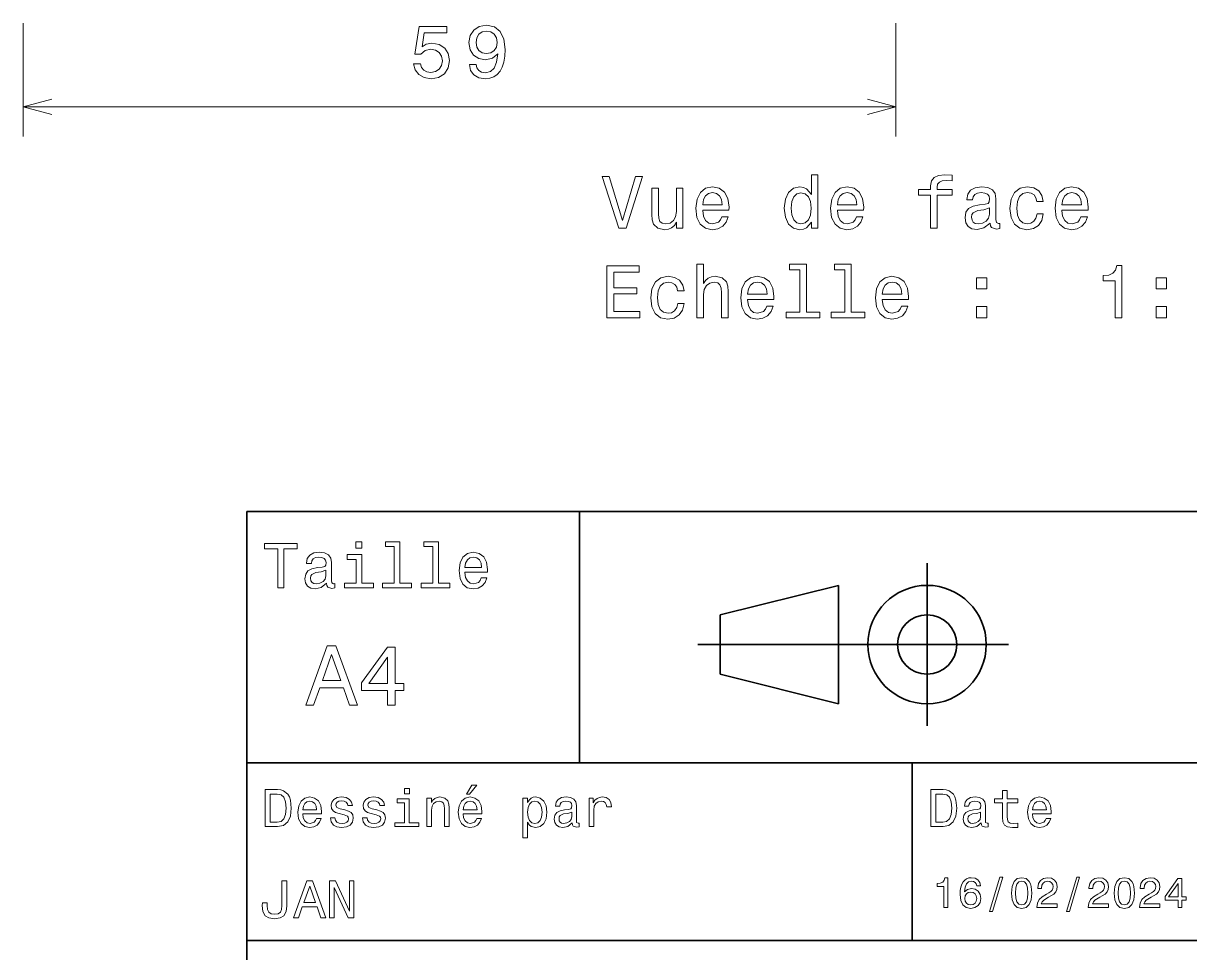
# Model space of a CAD drawing. Extents: x 0 to 297, y 0 to 210.
# Drawn here: x 81.9 to 160.8, y 40.2 to 103 of the extents above; entities that cross this region are included whole.
import ezdxf

# ---------------------------------------------------------------- set-up
doc = ezdxf.new("R2010")
doc.units = 0

msp = doc.modelspace()

# ---------------------------------------------------------------- linework, layer by layer
at = {"color": 7, "lineweight": 13, "ltscale": 0.191161}
for p, q in [((81.891434, 102.991417), (81.891434, 95.344963)), ((140.891434, 102.991417), (140.891434, 95.344963))]:
    msp.add_line(p, q, dxfattribs=at)
at = {"color": 7, "lineweight": 13}
msp.add_line((81.891434, 97.344963), (140.891434, 97.344963), dxfattribs=at)
at = {"color": 7, "lineweight": 35}
for p, q in [((97, 10), (97, 70)), ((97, 70), (287, 70)), ((127.5, 61), (148.5, 61)), ((97, 53), (162, 53)), ((97, 41), (162, 41))]:
    msp.add_line(p, q, dxfattribs=at)
at = {"color": 7, "lineweight": 35, "ltscale": 0.425}
msp.add_line((119.5, 53), (119.5, 70), dxfattribs=at)
at = {"color": 7, "lineweight": 35, "ltscale": 0.275}
msp.add_line((143, 55.5), (143, 66.5), dxfattribs=at)
at = {"color": 7, "lineweight": 35, "ltscale": 0.206155}
for p, q in [((129, 63), (137, 65)), ((137, 57), (129, 59))]:
    msp.add_line(p, q, dxfattribs=at)
at = {"color": 7, "lineweight": 35, "ltscale": 0.2}
msp.add_line((137, 65), (137, 57), dxfattribs=at)
at = {"color": 7, "lineweight": 35, "ltscale": 0.1}
msp.add_line((129, 59), (129, 63), dxfattribs=at)
at = {"color": 7, "lineweight": 35, "ltscale": 0.3}
msp.add_line((142, 41), (142, 53), dxfattribs=at)
at = {"color": 7, "lineweight": 13}
for points in [[(108.272705, 100.25779), (108.383652, 99.844246), (108.630768, 99.521477), (108.993881, 99.319748), (109.457863, 99.244095), (109.967224, 99.334877), (110.365646, 99.581993), (110.617805, 99.975365), (110.713623, 100.479691), (110.627892, 100.948708), (110.385818, 101.316864), (110.007568, 101.553894), (109.518379, 101.639633), (109.140137, 101.579117), (108.847626, 101.412689), (108.988838, 102.355766), (110.52198, 102.355766), (110.52198, 102.769318), (108.65094, 102.769318), (108.373566, 100.913406), (108.777023, 100.913406), (109.069534, 101.150436), (109.442734, 101.236176), (109.765495, 101.180695), (110.012619, 101.019318), (110.168961, 100.772194), (110.224434, 100.454475), (110.168961, 100.136749), (110.007568, 99.889633), (109.760452, 99.733292), (109.442734, 99.677818), (109.175438, 99.71312), (108.968666, 99.829117), (108.817368, 100.010666), (108.741722, 100.25779)], [(112.049072, 100.212395), (112.124718, 99.81398), (112.341576, 99.506348), (112.684517, 99.314705), (113.138412, 99.244095), (113.435959, 99.279404), (113.703247, 99.370178), (113.930191, 99.52652), (114.121841, 99.748421), (114.273132, 100.025803), (114.384087, 100.368736), (114.449646, 100.762108), (114.474861, 101.216003), (114.38913, 101.927094), (114.142014, 102.446548), (113.748642, 102.759232), (113.209015, 102.870178), (112.714775, 102.779404), (112.341576, 102.537323), (112.099503, 102.164124), (112.018814, 101.695107), (112.099503, 101.21096), (112.336533, 100.842804), (112.68956, 100.610809), (113.138412, 100.535164), (113.612473, 100.630989), (113.970543, 100.923492), (113.889847, 100.363693), (113.72847, 99.965279), (113.481346, 99.728249), (113.143448, 99.652603), (112.881203, 99.687904), (112.68956, 99.798851), (112.563477, 99.975365), (112.513046, 100.212395)], [(112.508003, 101.70015), (112.558441, 102.012833), (112.699646, 102.259949), (112.921547, 102.41629), (113.209015, 102.471764), (113.506561, 102.41629), (113.733505, 102.259949), (113.874718, 102.017876), (113.930191, 101.705193), (113.874718, 101.387466), (113.733505, 101.150436), (113.501518, 101.004189), (113.193886, 100.953751), (112.916504, 101.004189), (112.699646, 101.150436), (112.558441, 101.382423)], [(123.286964, 92.639832), (122.409447, 89.659286), (121.506706, 92.639832), (121.027603, 92.639832), (122.157288, 89.134789), (122.661606, 89.134789), (123.766075, 92.639832)], [(135.173859, 89.553375), (135.173859, 89.134789), (135.617661, 89.134789), (135.617661, 92.755829), (135.178894, 92.755829), (135.178894, 91.429459), (134.841003, 91.812744), (134.634232, 91.903519), (134.397202, 91.93882), (133.968521, 91.837959), (133.635666, 91.555534), (133.418808, 91.101646), (133.34317, 90.491417), (133.418808, 89.881187), (133.635666, 89.422249), (133.968521, 89.134789), (134.397202, 89.038971), (134.634232, 89.074272), (134.846039, 89.165047)], [(143.232941, 91.373985), (143.232941, 89.134789), (143.676743, 89.134789), (143.676743, 91.373985), (144.685379, 91.373985), (144.685379, 91.75222), (143.676743, 91.75222), (143.676743, 91.918648), (143.712036, 92.120377), (143.828033, 92.256546), (144.024719, 92.337234), (144.307144, 92.3675), (144.685379, 92.347328), (144.685379, 92.730606), (144.206268, 92.755829), (143.772552, 92.710434), (143.469971, 92.574272), (143.288406, 92.337234), (143.232941, 91.999344), (143.232941, 91.75222), (142.420975, 91.75222), (142.420975, 91.373985)], [(126.489418, 91.843002), (126.045609, 91.843002), (126.045609, 90.279602), (125.995178, 89.916489), (125.848923, 89.654243), (125.621979, 89.492859), (125.324432, 89.442429), (125.087402, 89.482773), (124.936104, 89.603806), (124.850365, 89.810577), (124.830193, 90.103088), (124.830193, 91.843002), (124.386391, 91.843002), (124.386391, 90.062744), (124.40152, 89.704674), (124.497345, 89.40712), (124.789848, 89.134789), (125.258865, 89.038971), (125.511032, 89.074272), (125.72789, 89.165047), (125.91449, 89.321388), (126.065788, 89.548332), (126.065788, 89.134789), (126.489418, 89.134789)], [(127.825874, 90.360291), (129.601089, 90.360291), (129.606125, 90.567062), (129.525436, 91.147034), (129.303543, 91.580757), (128.950516, 91.843002), (128.481491, 91.93882), (128.022552, 91.837959), (127.669533, 91.555534), (127.442589, 91.096603), (127.361893, 90.491417), (127.437546, 89.871101), (127.66449, 89.417206), (128.012466, 89.134789), (128.46637, 89.038971), (128.859741, 89.10453), (129.182495, 89.276001), (129.419525, 89.548332), (129.555695, 89.911446), (129.116943, 89.911446), (129.026154, 89.709717), (128.895035, 89.558418), (128.521835, 89.437386), (128.234375, 89.492859), (128.017517, 89.669373), (127.876305, 89.956833), (127.825874, 90.345161)], [(127.825874, 90.73349), (127.881348, 91.081474), (128.017517, 91.338676), (128.224289, 91.495018), (128.496628, 91.550491), (128.763916, 91.495018), (128.970688, 91.338676), (129.096771, 91.081474), (129.142151, 90.73349)], [(134.472839, 91.540405), (134.76535, 91.469803), (134.987259, 91.273117), (135.118378, 90.945305), (135.168808, 90.491417), (135.118378, 90.032486), (134.987259, 89.704674), (134.76535, 89.502945), (134.472839, 89.437386), (134.195465, 89.502945), (133.983658, 89.704674), (133.842438, 90.037529), (133.797058, 90.491417), (133.842438, 90.940262), (133.983658, 91.268074), (134.195465, 91.469803)], [(136.933945, 90.360291), (138.709152, 90.360291), (138.714203, 90.567062), (138.633514, 91.147034), (138.411606, 91.580757), (138.058578, 91.843002), (137.589569, 91.93882), (137.13063, 91.837959), (136.777603, 91.555534), (136.550659, 91.096603), (136.469971, 90.491417), (136.545609, 89.871101), (136.772552, 89.417206), (137.120544, 89.134789), (137.574432, 89.038971), (137.967804, 89.10453), (138.290573, 89.276001), (138.527603, 89.548332), (138.663773, 89.911446), (138.225006, 89.911446), (138.134232, 89.709717), (138.003113, 89.558418), (137.629913, 89.437386), (137.342438, 89.492859), (137.12558, 89.669373), (136.984375, 89.956833), (136.933945, 90.345161)], [(136.933945, 90.73349), (136.98941, 91.081474), (137.12558, 91.338676), (137.332352, 91.495018), (137.604691, 91.550491), (137.871979, 91.495018), (138.078751, 91.338676), (138.204834, 91.081474), (138.250229, 90.73349)], [(147.262466, 89.487816), (147.262466, 89.472687), (147.287689, 89.301216), (147.363342, 89.180176), (147.681061, 89.084358), (147.928177, 89.124702), (147.928177, 89.467644), (147.822266, 89.452515), (147.681061, 89.518074), (147.655838, 89.719803), (147.655838, 91.121819), (147.595322, 91.479889), (147.418808, 91.732048), (147.111176, 91.883347), (146.67746, 91.93882), (146.25383, 91.878304), (145.941147, 91.706833), (145.744461, 91.439545), (145.678894, 91.086517), (145.678894, 91.056259), (146.077316, 91.056259), (146.11261, 91.268074), (146.223572, 91.419373), (146.405121, 91.510147), (146.662323, 91.545448), (146.909454, 91.520233), (147.085953, 91.444588), (147.191864, 91.313461), (147.227173, 91.131905), (147.207001, 90.92009), (147.126312, 90.814186), (146.924576, 90.763748), (146.546326, 90.723404), (146.11261, 90.632629), (145.804977, 90.471245), (145.623428, 90.219086), (145.567947, 89.845886), (145.618378, 89.513031), (145.774719, 89.265915), (146.026886, 89.109573), (146.374863, 89.0541), (146.843887, 89.160004)], [(150.41449, 90.945305), (150.853241, 90.945305), (150.762466, 91.348763), (150.545609, 91.666489), (150.207718, 91.863174), (149.768951, 91.93882), (149.284805, 91.837959), (148.916656, 91.555534), (148.684662, 91.096603), (148.603973, 90.481331), (148.679626, 89.871101), (148.906555, 89.417206), (149.264633, 89.134789), (149.75383, 89.038971), (150.187546, 89.114616), (150.525436, 89.326431), (150.757431, 89.659286), (150.858292, 90.103088), (150.434662, 90.103088), (150.359009, 89.820671), (150.217804, 89.608849), (150.016068, 89.47773), (149.768951, 89.437386), (149.461319, 89.502945), (149.23941, 89.704674), (149.103241, 90.032486), (149.057861, 90.49646), (149.103241, 90.950348), (149.244461, 91.27816), (149.471405, 91.479889), (149.768951, 91.550491), (150.031204, 91.505104), (150.22789, 91.389114), (150.359009, 91.197472)], [(152.114059, 90.360291), (153.889267, 90.360291), (153.894318, 90.567062), (153.813629, 91.147034), (153.591721, 91.580757), (153.238693, 91.843002), (152.769669, 91.93882), (152.310745, 91.837959), (151.957718, 91.555534), (151.730774, 91.096603), (151.650085, 90.491417), (151.725723, 89.871101), (151.952667, 89.417206), (152.300659, 89.134789), (152.754547, 89.038971), (153.147919, 89.10453), (153.470688, 89.276001), (153.707718, 89.548332), (153.843887, 89.911446), (153.405121, 89.911446), (153.314346, 89.709717), (153.183228, 89.558418), (152.810028, 89.437386), (152.522552, 89.492859), (152.305695, 89.669373), (152.16449, 89.956833), (152.114059, 90.345161)], [(152.114059, 90.73349), (152.169525, 91.081474), (152.305695, 91.338676), (152.512466, 91.495018), (152.784805, 91.550491), (153.052094, 91.495018), (153.258865, 91.338676), (153.384949, 91.081474), (153.430328, 90.73349)], [(147.212036, 90.082916), (147.15152, 89.820671), (146.990143, 89.618935), (146.748062, 89.487816), (146.450516, 89.442429), (146.258865, 89.467644), (146.122696, 89.548332), (146.036972, 89.689545), (146.011749, 89.88623), (146.031921, 90.062744), (146.11261, 90.18882), (146.435379, 90.330032), (146.843887, 90.390549), (147.212036, 90.511589)], [(121.350365, 83.087959), (123.569389, 83.087959), (123.569389, 83.511589), (121.814346, 83.511589), (121.814346, 84.696747), (123.377747, 84.696747), (123.377747, 85.115334), (121.814346, 85.115334), (121.814346, 86.16433), (123.529045, 86.16433), (123.529045, 86.587959), (121.350365, 86.587959)], [(127.437546, 83.087959), (127.881348, 83.087959), (127.881348, 84.65136), (127.926735, 85.00943), (128.072983, 85.271675), (128.299942, 85.43306), (128.602524, 85.493576), (128.844604, 85.443146), (128.995895, 85.306976), (129.071548, 85.080032), (129.096771, 84.777443), (129.096771, 83.087959), (129.540573, 83.087959), (129.540573, 84.868217), (129.520401, 85.226288), (129.429611, 85.523842), (129.132065, 85.796173), (128.668091, 85.891991), (128.415924, 85.856689), (128.199066, 85.760872), (128.017517, 85.609573), (127.881348, 85.402802), (127.881348, 86.709), (127.437546, 86.709)], [(134.392151, 86.3358), (134.392151, 83.461159), (133.479324, 83.461159), (133.479324, 83.087959), (135.743744, 83.087959), (135.743744, 83.461159), (134.835953, 83.461159), (134.835953, 86.709), (133.696182, 86.709), (133.696182, 86.3358)], [(137.428177, 86.3358), (137.428177, 83.461159), (136.51535, 83.461159), (136.51535, 83.087959), (138.779755, 83.087959), (138.779755, 83.461159), (137.871979, 83.461159), (137.871979, 86.709), (136.732208, 86.709), (136.732208, 86.3358)], [(155.71492, 83.087959), (156.173859, 83.087959), (156.173859, 86.613174), (155.830917, 86.613174), (155.740143, 86.305542), (155.558578, 86.09877), (155.281204, 85.97773), (154.897919, 85.937386), (154.897919, 85.579315), (155.71492, 85.579315)], [(126.126305, 84.898476), (126.565063, 84.898476), (126.474289, 85.301933), (126.257431, 85.619659), (125.919533, 85.816345), (125.480774, 85.891991), (124.99662, 85.79113), (124.628464, 85.508705), (124.396477, 85.049774), (124.315788, 84.434502), (124.391434, 83.824272), (124.618378, 83.370377), (124.976448, 83.087959), (125.465645, 82.992142), (125.899361, 83.067787), (126.237259, 83.279602), (126.469246, 83.612457), (126.570107, 84.056259), (126.146477, 84.056259), (126.070831, 83.773842), (125.929619, 83.562019), (125.72789, 83.430901), (125.480774, 83.390556), (125.173134, 83.456116), (124.951233, 83.657845), (124.815063, 83.985657), (124.769676, 84.449631), (124.815063, 84.903519), (124.956276, 85.231331), (125.18322, 85.43306), (125.480774, 85.503662), (125.743019, 85.458275), (125.939705, 85.342285), (126.070831, 85.150642)], [(130.861893, 84.313461), (132.637115, 84.313461), (132.642151, 84.520233), (132.561462, 85.100204), (132.339554, 85.533928), (131.986542, 85.796173), (131.517517, 85.891991), (131.058578, 85.79113), (130.705551, 85.508705), (130.478607, 85.049774), (130.397919, 84.444588), (130.473572, 83.824272), (130.700516, 83.370377), (131.048492, 83.087959), (131.50238, 82.992142), (131.895752, 83.057701), (132.218521, 83.229172), (132.455551, 83.501503), (132.591721, 83.864616), (132.152954, 83.864616), (132.06218, 83.662888), (131.931061, 83.511589), (131.557861, 83.390556), (131.270401, 83.44603), (131.053543, 83.622543), (130.912323, 83.910004), (130.861893, 84.298332)], [(130.861893, 84.686661), (130.917374, 85.034645), (131.053543, 85.291847), (131.260315, 85.448189), (131.532639, 85.503662), (131.799942, 85.448189), (132.006714, 85.291847), (132.132782, 85.034645), (132.178177, 84.686661)], [(139.969971, 84.313461), (141.745178, 84.313461), (141.750229, 84.520233), (141.669525, 85.100204), (141.447632, 85.533928), (141.094604, 85.796173), (140.62558, 85.891991), (140.166656, 85.79113), (139.813629, 85.508705), (139.586685, 85.049774), (139.505981, 84.444588), (139.581635, 83.824272), (139.808578, 83.370377), (140.15657, 83.087959), (140.610458, 82.992142), (141.00383, 83.057701), (141.326599, 83.229172), (141.563629, 83.501503), (141.699799, 83.864616), (141.261032, 83.864616), (141.170258, 83.662888), (141.039124, 83.511589), (140.665924, 83.390556), (140.378464, 83.44603), (140.161606, 83.622543), (140.020401, 83.910004), (139.969971, 84.298332)], [(139.969971, 84.686661), (140.025436, 85.034645), (140.161606, 85.291847), (140.368378, 85.448189), (140.640717, 85.503662), (140.908005, 85.448189), (141.114777, 85.291847), (141.24086, 85.034645), (141.286255, 84.686661)], [(146.34964, 85.044731), (147.045609, 85.044731), (147.045609, 85.796173), (146.34964, 85.796173)], [(158.493744, 85.044731), (159.189697, 85.044731), (159.189697, 85.796173), (158.493744, 85.796173)], [(146.34964, 83.087959), (147.045609, 83.087959), (147.045609, 83.839401), (146.34964, 83.839401)], [(158.493744, 83.087959), (159.189697, 83.087959), (159.189697, 83.839401), (158.493744, 83.839401)], [(99.102303, 64.837173), (99.5, 64.837173), (99.5, 67.47406), (100.407784, 67.47406), (100.407784, 67.837173), (98.190201, 67.837173), (98.190201, 67.47406), (99.102303, 67.47406)], [(104.786743, 67.940918), (104.384727, 67.940918), (104.384727, 67.508644), (104.786743, 67.508644)], [(106.969742, 67.621033), (106.969742, 65.157059), (106.187317, 65.157059), (106.187317, 64.837173), (108.128242, 64.837173), (108.128242, 65.157059), (107.350143, 65.157059), (107.350143, 67.940918), (106.373199, 67.940918), (106.373199, 67.621033)], [(109.572044, 67.621033), (109.572044, 65.157059), (108.789627, 65.157059), (108.789627, 64.837173), (110.730545, 64.837173), (110.730545, 65.157059), (109.952454, 65.157059), (109.952454, 67.940918), (108.975502, 67.940918), (108.975502, 67.621033)], [(102.387611, 65.139771), (102.387611, 65.126801), (102.409225, 64.979828), (102.47406, 64.876076), (102.746399, 64.793945), (102.958214, 64.828529), (102.958214, 65.122475), (102.867432, 65.109505), (102.746399, 65.165703), (102.724785, 65.338615), (102.724785, 66.540344), (102.672913, 66.84726), (102.521614, 67.0634), (102.257927, 67.193085), (101.886169, 67.240631), (101.523056, 67.188759), (101.255043, 67.041786), (101.086456, 66.812675), (101.030258, 66.510086), (101.030258, 66.484146), (101.371758, 66.484146), (101.402016, 66.665703), (101.497116, 66.795387), (101.65274, 66.873199), (101.873199, 66.903458), (102.085014, 66.881844), (102.236313, 66.817001), (102.327087, 66.704605), (102.357346, 66.548988), (102.340057, 66.367432), (102.270897, 66.276657), (102.097984, 66.233429), (101.773773, 66.198845), (101.402016, 66.121033), (101.138329, 65.982704), (100.982712, 65.766571), (100.935158, 65.446686), (100.978386, 65.161385), (101.112389, 64.949562), (101.328529, 64.815559), (101.626801, 64.768013), (102.028816, 64.858788)], [(104.773773, 65.157059), (104.773773, 67.080688), (103.796829, 67.080688), (103.796829, 66.756485), (104.393372, 66.756485), (104.393372, 65.157059), (103.615273, 65.157059), (103.615273, 64.837173), (105.560516, 64.837173), (105.560516, 65.157059)], [(111.750717, 65.887604), (113.272339, 65.887604), (113.276657, 66.064842), (113.207497, 66.561958), (113.017288, 66.933716), (112.714699, 67.158501), (112.312683, 67.240631), (111.919312, 67.154175), (111.616714, 66.912102), (111.422188, 66.51873), (111.353027, 66), (111.41787, 65.4683), (111.612396, 65.079247), (111.91066, 64.837173), (112.299713, 64.755043), (112.636887, 64.811234), (112.913544, 64.958214), (113.116714, 65.191643), (113.233429, 65.502876), (112.857346, 65.502876), (112.779541, 65.329971), (112.667145, 65.200287), (112.34726, 65.096542), (112.100868, 65.144089), (111.914986, 65.295387), (111.793945, 65.541786), (111.750717, 65.874634)], [(111.750717, 66.207489), (111.798271, 66.50576), (111.914986, 66.726219), (112.092216, 66.860229), (112.325653, 66.907776), (112.554756, 66.860229), (112.731987, 66.726219), (112.840057, 66.50576), (112.878967, 66.207489)], [(102.344383, 65.649857), (102.292511, 65.425072), (102.154182, 65.252159), (101.946686, 65.139771), (101.691643, 65.100861), (101.527374, 65.122475), (101.41066, 65.191643), (101.337173, 65.312675), (101.315559, 65.481262), (101.332855, 65.632561), (101.402016, 65.740631), (101.678673, 65.861671), (102.028816, 65.913544), (102.344383, 66.017288)], [(100.982712, 56.9049), (101.51297, 56.9049), (101.933716, 58.080692), (103.530258, 58.080692), (103.951012, 56.9049), (104.492798, 56.9049), (103.028816, 60.910664), (102.440926, 60.910664)], [(106.521614, 56.9049), (107.040344, 56.9049), (107.040344, 57.896255), (107.610954, 57.896255), (107.610954, 58.357349), (107.040344, 58.357349), (107.040344, 60.818443), (106.515854, 60.818443), (104.763687, 58.403458), (104.763687, 57.896255), (106.521614, 57.896255)], [(102.118156, 58.570606), (102.734871, 60.334293), (103.351585, 58.570606)], [(105.247841, 58.357349), (106.521614, 60.149857), (106.521614, 58.357349)], [(107.992798, 51.27702), (107.657784, 51.27702), (107.657784, 50.916786), (107.992798, 50.916786)], [(111.84726, 50.88797), (112.059799, 50.88797), (112.560516, 51.500362), (112.207489, 51.500362)], [(99.080688, 51.190563), (98.248558, 51.190563), (98.248558, 48.690563), (99.080688, 48.690563), (99.473343, 48.769814), (99.765129, 49.011169), (99.945244, 49.40382), (100.010086, 49.940563), (99.952446, 50.488113), (99.880402, 50.70425), (99.779541, 50.877163), (99.487755, 51.111313), (99.296829, 51.168949)], [(99.055473, 50.891571), (99.329254, 50.837536), (99.516571, 50.671829), (99.628242, 50.376442), (99.664268, 49.940563), (99.624641, 49.519093), (99.51297, 49.223705), (99.322044, 49.047192), (99.055473, 48.989555), (98.583572, 48.989555), (98.583572, 50.891571)], [(100.784584, 49.565922), (102.052597, 49.565922), (102.056198, 49.713619), (101.998558, 50.127884), (101.840057, 50.437683), (101.587898, 50.625), (101.252884, 50.693443), (100.925072, 50.621399), (100.672913, 50.41967), (100.510803, 50.091862), (100.453171, 49.659584), (100.507202, 49.216499), (100.669312, 48.892292), (100.91787, 48.690563), (101.242073, 48.62212), (101.523056, 48.668949), (101.753601, 48.791428), (101.922913, 48.98595), (102.020172, 49.245319), (101.706772, 49.245319), (101.64193, 49.101227), (101.548271, 48.993156), (101.2817, 48.9067), (101.07637, 48.946327), (100.921471, 49.072407), (100.820602, 49.27774), (100.784584, 49.555115)], [(103.623199, 49.818085), (103.317001, 49.890129), (103.090057, 49.972984), (103.014412, 50.142292), (103.036026, 50.261169), (103.111671, 50.347622), (103.234146, 50.401657), (103.41066, 50.423271), (103.579971, 50.401657), (103.713257, 50.336815), (103.799713, 50.239555), (103.835732, 50.109871), (104.145531, 50.109871), (104.145531, 50.117077), (104.091499, 50.351227), (103.943802, 50.534943), (103.713257, 50.650219), (103.41066, 50.693443), (103.104469, 50.650219), (102.881126, 50.531342), (102.740631, 50.354828), (102.697403, 50.131485), (102.729828, 49.915348), (102.830688, 49.76405), (102.996399, 49.655983), (103.237755, 49.580334), (103.590775, 49.493877), (103.806915, 49.40382), (103.864555, 49.331772), (103.886169, 49.223705), (103.853745, 49.09042), (103.767288, 48.989555), (103.626801, 48.924713), (103.439484, 48.903099), (103.241356, 48.924713), (103.09726, 49.000362), (103, 49.122841), (102.960373, 49.292149), (102.654175, 49.292149), (102.704613, 49.003963), (102.852303, 48.795029), (103.086456, 48.668949), (103.41066, 48.62212), (103.749283, 48.668949), (103.997841, 48.795029), (104.149139, 48.996758), (104.203171, 49.259727), (104.163544, 49.486671), (104.051872, 49.641571), (103.868156, 49.742435)], [(105.791786, 49.818085), (105.485588, 49.890129), (105.258644, 49.972984), (105.182999, 50.142292), (105.204613, 50.261169), (105.280258, 50.347622), (105.40274, 50.401657), (105.579254, 50.423271), (105.748558, 50.401657), (105.881844, 50.336815), (105.9683, 50.239555), (106.004326, 50.109871), (106.314117, 50.109871), (106.314117, 50.117077), (106.260086, 50.351227), (106.112396, 50.534943), (105.881844, 50.650219), (105.579254, 50.693443), (105.273056, 50.650219), (105.049713, 50.531342), (104.909225, 50.354828), (104.865997, 50.131485), (104.898415, 49.915348), (104.999283, 49.76405), (105.164986, 49.655983), (105.406342, 49.580334), (105.759369, 49.493877), (105.975502, 49.40382), (106.033142, 49.331772), (106.054756, 49.223705), (106.022339, 49.09042), (105.935883, 48.989555), (105.795387, 48.924713), (105.60807, 48.903099), (105.409943, 48.924713), (105.265854, 49.000362), (105.168587, 49.122841), (105.12896, 49.292149), (104.822769, 49.292149), (104.873199, 49.003963), (105.020897, 48.795029), (105.255043, 48.668949), (105.579254, 48.62212), (105.91787, 48.668949), (106.166428, 48.795029), (106.317726, 48.996758), (106.371758, 49.259727), (106.33213, 49.486671), (106.220459, 49.641571), (106.036743, 49.742435)], [(107.981987, 48.957134), (107.981987, 50.560158), (107.16787, 50.560158), (107.16787, 50.289986), (107.664986, 50.289986), (107.664986, 48.957134), (107.016571, 48.957134), (107.016571, 48.690563), (108.637611, 48.690563), (108.637611, 48.957134)], [(109.181557, 48.690563), (109.498558, 48.690563), (109.498558, 49.807278), (109.530983, 50.063042), (109.635445, 50.250362), (109.797546, 50.365635), (110.013687, 50.408863), (110.1866, 50.372841), (110.29467, 50.275578), (110.348701, 50.113472), (110.366714, 49.897335), (110.366714, 48.690563), (110.683716, 48.690563), (110.683716, 49.962177), (110.669312, 50.217941), (110.604469, 50.430477), (110.39193, 50.625), (110.060516, 50.693443), (109.876801, 50.668228), (109.721901, 50.599785), (109.588615, 50.484512), (109.484146, 50.329613), (109.484146, 50.625), (109.181557, 50.625)], [(111.627518, 49.565922), (112.895531, 49.565922), (112.899132, 49.713619), (112.841499, 50.127884), (112.682999, 50.437683), (112.430832, 50.625), (112.095825, 50.693443), (111.768013, 50.621399), (111.515854, 50.41967), (111.353745, 50.091862), (111.296112, 49.659584), (111.350143, 49.216499), (111.512245, 48.892292), (111.760803, 48.690563), (112.085014, 48.62212), (112.365997, 48.668949), (112.596542, 48.791428), (112.765854, 48.98595), (112.863113, 49.245319), (112.549713, 49.245319), (112.484871, 49.101227), (112.391212, 48.993156), (112.124641, 48.9067), (111.919312, 48.946327), (111.764412, 49.072407), (111.663544, 49.27774), (111.627518, 49.555115)], [(115.986313, 50.326012), (115.986313, 50.625), (115.669312, 50.625), (115.669312, 47.941284), (115.986313, 47.941284), (115.986313, 48.98595), (116.097984, 48.816643), (116.22406, 48.704971), (116.541069, 48.62212), (116.843658, 48.690563), (117.081413, 48.895893), (117.236313, 49.2201), (117.293945, 49.659584), (117.236313, 50.095463), (117.081413, 50.41967), (116.843658, 50.621399), (116.541069, 50.693443), (116.368156, 50.671829), (116.220459, 50.603386), (116.094383, 50.488113)], [(119.005043, 48.942726), (119.005043, 48.931919), (119.023056, 48.809441), (119.077087, 48.722984), (119.304031, 48.654541), (119.480545, 48.683357), (119.480545, 48.928314), (119.4049, 48.917507), (119.304031, 48.96434), (119.286026, 49.108429), (119.286026, 50.109871), (119.242798, 50.365635), (119.116714, 50.54575), (118.896973, 50.65382), (118.587173, 50.693443), (118.284584, 50.650219), (118.061241, 50.52774), (117.920746, 50.336815), (117.873917, 50.084656), (117.873917, 50.063042), (118.158501, 50.063042), (118.183716, 50.21434), (118.26297, 50.322407), (118.392654, 50.387249), (118.57637, 50.412464), (118.752884, 50.394455), (118.878967, 50.34042), (118.954613, 50.246758), (118.979828, 50.117077), (118.965416, 49.965778), (118.907784, 49.890129), (118.763687, 49.854107), (118.493515, 49.825291), (118.183716, 49.760448), (117.963974, 49.645176), (117.834297, 49.465057), (117.79467, 49.19849), (117.830688, 48.960735), (117.942368, 48.784222), (118.122482, 48.67255), (118.37104, 48.632927), (118.706055, 48.708576)], [(120.143372, 48.690563), (120.460373, 48.690563), (120.460373, 49.796471), (120.492798, 50.063042), (120.590057, 50.253963), (120.748558, 50.369236), (120.961098, 50.408863), (121.119598, 50.383648), (121.238472, 50.3116), (121.310516, 50.189121), (121.335739, 50.023415), (121.656342, 50.023415), (121.613113, 50.315205), (121.49424, 50.524136), (121.296112, 50.650219), (121.02594, 50.693443), (120.842224, 50.664627), (120.683716, 50.592579), (120.543228, 50.4701), (120.431557, 50.304398), (120.431557, 50.625), (120.143372, 50.625)], [(144.080688, 51.190563), (143.248566, 51.190563), (143.248566, 48.690563), (144.080688, 48.690563), (144.473343, 48.769814), (144.765137, 49.011169), (144.945251, 49.40382), (145.010086, 49.940563), (144.952454, 50.488113), (144.880402, 50.70425), (144.779541, 50.877163), (144.487747, 51.111313), (144.296829, 51.168949)], [(144.055481, 50.891571), (144.329254, 50.837536), (144.516571, 50.671829), (144.628235, 50.376442), (144.664261, 49.940563), (144.624634, 49.519093), (144.51297, 49.223705), (144.322052, 49.047192), (144.055481, 48.989555), (143.583572, 48.989555), (143.583572, 50.891571)], [(146.656342, 48.942726), (146.656342, 48.931919), (146.674347, 48.809441), (146.728394, 48.722984), (146.955338, 48.654541), (147.131851, 48.683357), (147.131851, 48.928314), (147.056198, 48.917507), (146.955338, 48.96434), (146.937317, 49.108429), (146.937317, 50.109871), (146.894089, 50.365635), (146.768005, 50.54575), (146.548264, 50.65382), (146.23848, 50.693443), (145.935883, 50.650219), (145.71254, 50.52774), (145.572052, 50.336815), (145.525223, 50.084656), (145.525223, 50.063042), (145.809799, 50.063042), (145.835022, 50.21434), (145.914261, 50.322407), (146.043945, 50.387249), (146.227661, 50.412464), (146.404175, 50.394455), (146.530258, 50.34042), (146.605911, 50.246758), (146.631119, 50.117077), (146.616714, 49.965778), (146.559082, 49.890129), (146.414978, 49.854107), (146.144806, 49.825291), (145.835022, 49.760448), (145.61528, 49.645176), (145.485596, 49.465057), (145.445969, 49.19849), (145.481995, 48.960735), (145.593658, 48.784222), (145.773773, 48.67255), (146.022339, 48.632927), (146.357346, 48.708576)], [(148.100861, 50.289986), (148.100861, 49.320965), (148.122482, 49.007565), (148.223343, 48.791428), (148.425079, 48.665348), (148.767288, 48.62212), (149.141937, 48.640129), (149.141937, 48.913906), (148.868149, 48.892292), (148.619598, 48.921112), (148.486313, 49.011169), (148.42868, 49.162464), (148.417862, 49.375), (148.417862, 50.289986), (149.141937, 50.289986), (149.141937, 50.560158), (148.417862, 50.560158), (148.417862, 51.125721), (148.100861, 51.125721), (148.100861, 50.560158), (147.553314, 50.560158), (147.553314, 50.289986)], [(150.121765, 49.565922), (151.389771, 49.565922), (151.393372, 49.713619), (151.335739, 50.127884), (151.177231, 50.437683), (150.925079, 50.625), (150.590057, 50.693443), (150.262253, 50.621399), (150.010086, 50.41967), (149.847977, 50.091862), (149.790344, 49.659584), (149.844376, 49.216499), (150.006485, 48.892292), (150.255051, 48.690563), (150.579254, 48.62212), (150.860229, 48.668949), (151.090775, 48.791428), (151.260086, 48.98595), (151.357346, 49.245319), (151.043945, 49.245319), (150.979111, 49.101227), (150.885452, 48.993156), (150.618881, 48.9067), (150.413544, 48.946327), (150.258652, 49.072407), (150.157776, 49.27774), (150.121765, 49.555115)], [(100.784584, 49.832493), (100.824211, 50.081055), (100.921471, 50.264771), (101.069168, 50.376442), (101.263687, 50.416069), (101.454613, 50.376442), (101.602303, 50.264771), (101.69236, 50.081055), (101.724785, 49.832493)], [(111.627518, 49.832493), (111.667145, 50.081055), (111.764412, 50.264771), (111.912102, 50.376442), (112.106628, 50.416069), (112.297546, 50.376442), (112.445244, 50.264771), (112.535301, 50.081055), (112.567726, 49.832493)], [(116.48703, 48.9067), (116.274498, 48.953533), (116.119598, 49.097622), (116.022339, 49.331772), (115.989914, 49.659584), (116.022339, 49.983791), (116.119598, 50.217941), (116.274498, 50.358429), (116.48703, 50.408863), (116.681557, 50.358429), (116.836456, 50.21434), (116.933716, 49.98019), (116.969742, 49.659584), (116.933716, 49.335377), (116.836456, 49.097622), (116.681557, 48.953533)], [(150.121765, 49.832493), (150.161377, 50.081055), (150.258652, 50.264771), (150.406342, 50.376442), (150.600861, 50.416069), (150.791794, 50.376442), (150.939484, 50.264771), (151.029541, 50.081055), (151.061966, 49.832493)], [(118.969025, 49.367798), (118.925797, 49.180477), (118.810516, 49.036385), (118.637611, 48.942726), (118.425072, 48.910305), (118.288185, 48.928314), (118.190926, 48.98595), (118.129684, 49.086815), (118.111671, 49.227306), (118.126083, 49.353386), (118.183716, 49.443443), (118.414268, 49.544312), (118.706055, 49.587536), (118.969025, 49.673992)], [(146.620316, 49.367798), (146.577087, 49.180477), (146.461823, 49.036385), (146.28891, 48.942726), (146.07637, 48.910305), (145.939484, 48.928314), (145.842224, 48.98595), (145.780975, 49.086815), (145.76297, 49.227306), (145.777374, 49.353386), (145.835022, 49.443443), (146.065567, 49.544312), (146.357346, 49.587536), (146.620316, 49.673992)], [(99.372475, 43.359509), (99.34726, 43.092937), (99.271614, 42.909222), (99.116714, 42.79755), (98.87896, 42.765129), (98.644814, 42.79755), (98.489914, 42.902016), (98.399857, 43.085735), (98.374641, 43.352306), (98.381844, 43.532421), (98.05764, 43.532421), (98.05043, 43.348701), (98.093658, 42.948845), (98.241356, 42.671471), (98.497116, 42.516571), (98.875359, 42.462536), (99.25, 42.516571), (99.50576, 42.671471), (99.653458, 42.945244), (99.700287, 43.3451), (99.700287, 45.030979), (99.372475, 45.030979)], [(100.157784, 42.530979), (100.489197, 42.530979), (100.752159, 43.26585), (101.75, 43.26585), (102.01297, 42.530979), (102.351585, 42.530979), (101.4366, 45.03458), (101.069168, 45.03458)], [(102.600143, 42.530979), (102.899139, 42.530979), (102.899139, 44.580692), (103.857346, 42.530979), (104.242798, 42.530979), (104.242798, 45.030979), (103.940201, 45.030979), (103.940201, 42.981266), (102.992798, 45.030979), (102.600143, 45.030979)], [(144.14122, 43.224785), (144.403458, 43.224785), (144.403458, 45.239193), (144.207504, 45.239193), (144.155624, 45.0634), (144.05188, 44.945248), (143.893372, 44.876083), (143.674362, 44.853027), (143.674362, 44.648415), (144.14122, 44.648415)], [(146.619598, 44.685879), (146.56485, 44.919308), (146.438049, 45.09222), (146.242081, 45.201729), (145.98848, 45.239193), (145.818451, 45.219021), (145.671478, 45.164265), (145.541794, 45.074928), (145.432281, 44.948128), (145.345825, 44.789627), (145.282425, 44.596542), (145.242081, 44.368877), (145.230545, 44.112392), (145.276657, 43.703171), (145.417877, 43.406342), (145.645538, 43.227665), (145.956772, 43.167149), (146.236313, 43.219021), (146.44957, 43.354469), (146.587906, 43.567726), (146.636887, 43.838619), (146.587906, 44.112392), (146.455338, 44.322769), (146.250732, 44.455334), (145.997116, 44.501442), (145.723343, 44.443806), (145.518738, 44.279541), (145.561966, 44.596542), (145.65419, 44.824207), (145.795395, 44.959656), (145.991364, 45.005764), (146.135452, 44.982712), (146.244965, 44.922192), (146.317001, 44.821327), (146.354477, 44.685879)], [(147.213257, 42.956772), (147.412109, 42.956772), (148.109512, 45.279541), (147.907791, 45.279541)], [(148.703171, 44.201729), (148.746399, 43.749279), (148.881851, 43.426514), (149.097992, 43.230549), (149.397705, 43.167149), (149.694534, 43.230549), (149.910675, 43.426514), (150.043228, 43.749279), (150.08934, 44.201729), (150.043228, 44.651299), (149.98848, 44.829971), (149.910675, 44.976948), (149.694534, 45.172913), (149.397705, 45.239193), (149.097992, 45.172913), (148.881851, 44.974064), (148.746399, 44.651299)], [(148.979828, 44.201729), (149.002884, 44.550434), (149.074936, 44.801155), (149.20462, 44.948128), (149.397705, 45), (149.587906, 44.948128), (149.71759, 44.801155), (149.789627, 44.550434), (149.812683, 44.201729), (149.789627, 43.850143), (149.71759, 43.599426), (149.587906, 43.45245), (149.397705, 43.403458), (149.20462, 43.45245), (149.074936, 43.599426), (149.002884, 43.850143)], [(150.429398, 43.224785), (151.804047, 43.224785), (151.804047, 43.472622), (150.71759, 43.472622), (150.778107, 43.60807), (150.881851, 43.720463), (151.201736, 43.925072), (151.371765, 44.011528), (151.561966, 44.135448), (151.697418, 44.279541), (151.775223, 44.44957), (151.804047, 44.642651), (151.755051, 44.884727), (151.619598, 45.074928), (151.412109, 45.195965), (151.144104, 45.239193), (150.867447, 45.190201), (150.657059, 45.054756), (150.521622, 44.838619), (150.47551, 44.553314), (150.47551, 44.51297), (150.737762, 44.51297), (150.737762, 44.536022), (150.763687, 44.731991), (150.841507, 44.876083), (150.965424, 44.9683), (151.129684, 45), (151.296829, 44.971184), (151.420746, 44.899136), (151.50145, 44.786743), (151.530258, 44.645535), (151.510086, 44.51297), (151.455338, 44.400578), (151.363113, 44.302593), (151.236313, 44.216141), (151.066284, 44.12392), (150.783859, 43.945248), (150.585022, 43.755043), (150.466858, 43.524498), (150.429398, 43.233429)], [(152.417877, 42.956772), (152.616714, 42.956772), (153.314133, 45.279541), (153.112396, 45.279541)], [(153.899139, 43.224785), (155.273773, 43.224785), (155.273773, 43.472622), (154.187317, 43.472622), (154.247849, 43.60807), (154.351593, 43.720463), (154.671478, 43.925072), (154.841507, 44.011528), (155.031708, 44.135448), (155.167145, 44.279541), (155.244965, 44.44957), (155.273773, 44.642651), (155.224792, 44.884727), (155.08934, 45.074928), (154.881851, 45.195965), (154.613831, 45.239193), (154.337173, 45.190201), (154.126801, 45.054756), (153.991364, 44.838619), (153.945251, 44.553314), (153.945251, 44.51297), (154.207504, 44.51297), (154.207504, 44.536022), (154.233429, 44.731991), (154.311249, 44.876083), (154.435165, 44.9683), (154.599426, 45), (154.766571, 44.971184), (154.890488, 44.899136), (154.971191, 44.786743), (155, 44.645535), (154.979828, 44.51297), (154.925079, 44.400578), (154.832855, 44.302593), (154.706055, 44.216141), (154.536026, 44.12392), (154.253601, 43.945248), (154.054764, 43.755043), (153.9366, 43.524498), (153.899139, 43.233429)], [(155.642654, 44.201729), (155.685883, 43.749279), (155.821335, 43.426514), (156.037476, 43.230549), (156.337173, 43.167149), (156.634003, 43.230549), (156.850143, 43.426514), (156.982712, 43.749279), (157.028824, 44.201729), (156.982712, 44.651299), (156.927963, 44.829971), (156.850143, 44.976948), (156.634003, 45.172913), (156.337173, 45.239193), (156.037476, 45.172913), (155.821335, 44.974064), (155.685883, 44.651299)], [(155.919312, 44.201729), (155.942368, 44.550434), (156.01442, 44.801155), (156.144104, 44.948128), (156.337173, 45), (156.527374, 44.948128), (156.657059, 44.801155), (156.729111, 44.550434), (156.752167, 44.201729), (156.729111, 43.850143), (156.657059, 43.599426), (156.527374, 43.45245), (156.337173, 43.403458), (156.144104, 43.45245), (156.01442, 43.599426), (155.942368, 43.850143)], [(157.368881, 43.224785), (158.743515, 43.224785), (158.743515, 43.472622), (157.657059, 43.472622), (157.71759, 43.60807), (157.821335, 43.720463), (158.14122, 43.925072), (158.311249, 44.011528), (158.50145, 44.135448), (158.636887, 44.279541), (158.714706, 44.44957), (158.743515, 44.642651), (158.694534, 44.884727), (158.559082, 45.074928), (158.351593, 45.195965), (158.083572, 45.239193), (157.806915, 45.190201), (157.596542, 45.054756), (157.461105, 44.838619), (157.414993, 44.553314), (157.414993, 44.51297), (157.677231, 44.51297), (157.677231, 44.536022), (157.703171, 44.731991), (157.780991, 44.876083), (157.904907, 44.9683), (158.069168, 45), (158.236313, 44.971184), (158.360229, 44.899136), (158.440918, 44.786743), (158.469742, 44.645535), (158.44957, 44.51297), (158.394821, 44.400578), (158.302597, 44.302593), (158.175797, 44.216141), (158.005768, 44.12392), (157.723343, 43.945248), (157.524506, 43.755043), (157.406342, 43.524498), (157.368881, 43.233429)], [(159.965424, 43.224785), (160.224792, 43.224785), (160.224792, 43.720463), (160.510086, 43.720463), (160.510086, 43.951008), (160.224792, 43.951008), (160.224792, 45.181557), (159.96254, 45.181557), (159.086456, 43.974064), (159.086456, 43.720463), (159.965424, 43.720463)], [(100.867432, 43.572044), (101.252884, 44.674351), (101.638329, 43.572044)], [(146.357361, 43.835735), (146.325653, 43.654179), (146.244965, 43.51585), (146.11528, 43.423634), (145.953888, 43.394814), (145.783859, 43.423634), (145.65419, 43.51297), (145.570602, 43.651299), (145.544678, 43.832855), (145.573486, 44.011528), (145.65419, 44.146976), (145.786743, 44.233429), (145.965424, 44.265129), (146.121048, 44.233429), (146.244965, 44.149857), (146.325653, 44.014412)], [(159.328537, 43.951008), (159.965424, 44.847263), (159.965424, 43.951008)]]:
    msp.add_lwpolyline(points, close=True, dxfattribs=at)
for points in [[(83.823288, 97.862602), (81.891434, 97.344963), (83.823288, 96.827324)], [(138.959579, 96.827324), (140.891434, 97.344963), (138.959579, 97.862602)]]:
    msp.add_lwpolyline(points, dxfattribs=at)
at = {"color": 7, "lineweight": 35}
for radius in [4, 2]:
    msp.add_circle((143, 61), radius, dxfattribs=at)

doc.saveas('drawing.dxf')
